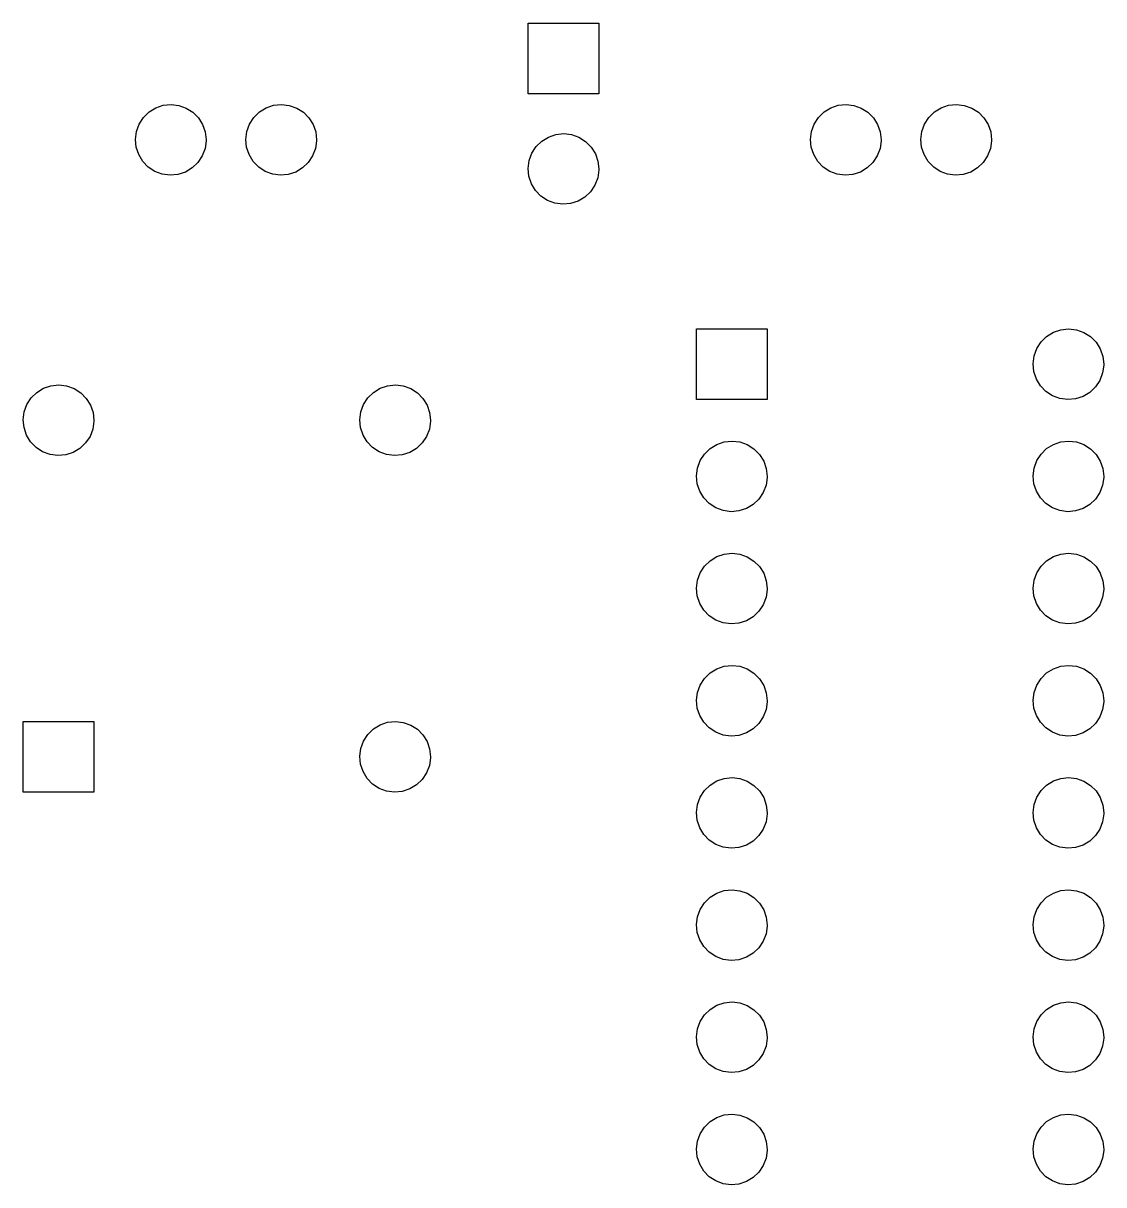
# Model space of a CAD drawing. Extents: x 1.09 to 5.53, y -6.71 to -2.5.
# Drawn here: x 1.169 to 2.131, y -3.531 to -2.496 of the extents above; entities that cross this region are included whole.
import ezdxf

# ---------------------------------------------------------------- set-up
doc = ezdxf.new("R2010")
doc.units = 0
doc.header["$MEASUREMENT"] = 0
doc.layers.add('BLACK', color=7, linetype='CONTINUOUS')

msp = doc.modelspace()

# ---------------------------------------------------------------- linework, layer by layer
at = {"layer": 'BLACK', "linetype": 'CONTINUOUS'}
for p, q in [((1.6185, -2.55905), (1.6185, -2.49606)), ((1.6185, -2.49606), (1.6815, -2.49606)), ((1.6815, -2.49606), (1.6815, -2.55905)), ((1.6815, -2.55905), (1.6185, -2.55905)), ((1.27559, -2.58009), (1.28061, -2.57518)), ((1.28061, -2.57518), (1.28659, -2.5715)), ((1.28659, -2.5715), (1.29324, -2.56924)), ((1.29324, -2.56924), (1.30022, -2.5685)), ((1.30022, -2.5685), (1.30719, -2.56934)), ((1.30719, -2.56934), (1.31381, -2.57169)), ((1.31381, -2.57169), (1.31974, -2.57545)), ((1.31974, -2.57545), (1.32468, -2.58044)), ((1.37402, -2.58009), (1.37903, -2.57518)), ((1.37903, -2.57518), (1.38501, -2.5715)), ((1.38501, -2.5715), (1.39166, -2.56924)), ((1.39166, -2.56924), (1.39865, -2.5685)), ((1.39865, -2.5685), (1.40562, -2.56934)), ((1.40562, -2.56934), (1.41223, -2.57169)), ((1.41223, -2.57169), (1.41816, -2.57545)), ((1.41816, -2.57545), (1.42311, -2.58044)), ((1.87717, -2.58009), (1.88218, -2.57518)), ((1.88218, -2.57518), (1.88816, -2.5715)), ((1.88816, -2.5715), (1.89481, -2.56924)), ((1.89481, -2.56924), (1.90179, -2.5685)), ((1.90179, -2.5685), (1.90877, -2.56934)), ((1.90877, -2.56934), (1.91538, -2.57169)), ((1.91538, -2.57169), (1.92131, -2.57545)), ((1.92131, -2.57545), (1.92626, -2.58044)), ((1.97559, -2.58009), (1.98061, -2.57518)), ((1.98061, -2.57518), (1.98659, -2.5715)), ((1.98659, -2.5715), (1.99324, -2.56924)), ((1.99324, -2.56924), (2.00022, -2.5685)), ((2.00022, -2.5685), (2.00719, -2.56934)), ((2.00719, -2.56934), (2.01381, -2.57169)), ((2.01381, -2.57169), (2.01974, -2.57545)), ((2.01974, -2.57545), (2.02468, -2.58044)), ((1.26939, -2.59259), (1.27179, -2.586)), ((1.27179, -2.586), (1.27559, -2.58009)), ((1.32468, -2.58044), (1.3284, -2.58639)), ((1.3284, -2.58639), (1.33071, -2.59302)), ((1.36781, -2.59259), (1.37021, -2.586)), ((1.37021, -2.586), (1.37402, -2.58009)), ((1.42311, -2.58044), (1.42683, -2.58639)), ((1.42683, -2.58639), (1.42914, -2.59302)), ((1.87096, -2.59259), (1.87336, -2.586)), ((1.87336, -2.586), (1.87717, -2.58009)), ((1.92626, -2.58044), (1.92998, -2.58639)), ((1.92998, -2.58639), (1.93229, -2.59302)), ((1.96939, -2.59259), (1.97179, -2.586)), ((1.97179, -2.586), (1.97559, -2.58009)), ((2.02468, -2.58044), (2.0284, -2.58639)), ((2.0284, -2.58639), (2.03071, -2.59302)), ((1.26851, -2.59956), (1.26939, -2.59259)), ((1.33071, -2.59302), (1.3315, -2.6)), ((1.36693, -2.59956), (1.36781, -2.59259)), ((1.42914, -2.59302), (1.42992, -2.6)), ((1.63061, -2.60116), (1.63659, -2.59748)), ((1.63659, -2.59748), (1.64324, -2.59522)), ((1.64324, -2.59522), (1.65022, -2.59448)), ((1.65022, -2.59448), (1.65719, -2.59532)), ((1.65719, -2.59532), (1.66381, -2.59767)), ((1.66381, -2.59767), (1.66974, -2.60143)), ((1.87008, -2.59956), (1.87096, -2.59259)), ((1.93229, -2.59302), (1.93307, -2.6)), ((1.96851, -2.59956), (1.96939, -2.59259)), ((2.03071, -2.59302), (2.0315, -2.6)), ((1.26919, -2.60655), (1.26851, -2.59956)), ((1.27141, -2.61321), (1.26919, -2.60655)), ((1.33051, -2.60783), (1.32801, -2.6144)), ((1.33148, -2.60088), (1.33051, -2.60783)), ((1.3315, -2.6), (1.33148, -2.60088)), ((1.36762, -2.60655), (1.36693, -2.59956)), ((1.36983, -2.61321), (1.36762, -2.60655)), ((1.42893, -2.60783), (1.42644, -2.6144)), ((1.42991, -2.60088), (1.42893, -2.60783)), ((1.42992, -2.6), (1.42991, -2.60088)), ((1.62179, -2.61198), (1.62559, -2.60607)), ((1.62559, -2.60607), (1.63061, -2.60116)), ((1.66974, -2.60143), (1.67468, -2.60642)), ((1.67468, -2.60642), (1.6784, -2.61237)), ((1.87077, -2.60655), (1.87008, -2.59956)), ((1.87298, -2.61321), (1.87077, -2.60655)), ((1.93208, -2.60783), (1.92959, -2.6144)), ((1.93306, -2.60088), (1.93208, -2.60783)), ((1.93307, -2.6), (1.93306, -2.60088)), ((1.96919, -2.60655), (1.96851, -2.59956)), ((1.97141, -2.61321), (1.96919, -2.60655)), ((2.03051, -2.60783), (2.02801, -2.6144)), ((2.03148, -2.60088), (2.03051, -2.60783)), ((2.0315, -2.6), (2.03148, -2.60088)), ((1.27505, -2.61922), (1.27141, -2.61321)), ((1.27992, -2.62427), (1.27505, -2.61922)), ((1.32801, -2.6144), (1.32413, -2.62025)), ((1.37347, -2.61922), (1.36983, -2.61321)), ((1.37835, -2.62427), (1.37347, -2.61922)), ((1.42644, -2.6144), (1.42255, -2.62025)), ((1.61851, -2.62554), (1.61939, -2.61857)), ((1.61939, -2.61857), (1.62179, -2.61198)), ((1.6784, -2.61237), (1.68071, -2.619)), ((1.68071, -2.619), (1.6815, -2.62598)), ((1.87662, -2.61922), (1.87298, -2.61321)), ((1.8815, -2.62427), (1.87662, -2.61922)), ((1.92959, -2.6144), (1.9257, -2.62025)), ((1.97505, -2.61922), (1.97141, -2.61321)), ((1.97992, -2.62427), (1.97505, -2.61922)), ((2.02801, -2.6144), (2.02413, -2.62025)), ((1.2858, -2.62811), (1.27992, -2.62427)), ((1.29238, -2.63056), (1.2858, -2.62811)), ((1.31301, -2.62868), (1.30633, -2.63085)), ((1.31904, -2.62509), (1.31301, -2.62868)), ((1.32413, -2.62025), (1.31904, -2.62509)), ((1.38422, -2.62811), (1.37835, -2.62427)), ((1.39081, -2.63056), (1.38422, -2.62811)), ((1.41144, -2.62868), (1.40476, -2.63085)), ((1.41747, -2.62509), (1.41144, -2.62868)), ((1.42255, -2.62025), (1.41747, -2.62509)), ((1.61919, -2.63253), (1.61851, -2.62554)), ((1.68148, -2.62686), (1.68051, -2.63381)), ((1.6815, -2.62598), (1.68148, -2.62686)), ((1.88737, -2.62811), (1.8815, -2.62427)), ((1.89396, -2.63056), (1.88737, -2.62811)), ((1.91459, -2.62868), (1.90791, -2.63085)), ((1.92062, -2.62509), (1.91459, -2.62868)), ((1.9257, -2.62025), (1.92062, -2.62509)), ((1.9858, -2.62811), (1.97992, -2.62427)), ((1.99238, -2.63056), (1.9858, -2.62811)), ((2.01301, -2.62868), (2.00633, -2.63085)), ((2.01904, -2.62509), (2.01301, -2.62868)), ((2.02413, -2.62025), (2.01904, -2.62509)), ((1.29934, -2.63149), (1.29238, -2.63056)), ((1.30633, -2.63085), (1.29934, -2.63149)), ((1.39777, -2.63149), (1.39081, -2.63056)), ((1.40476, -2.63085), (1.39777, -2.63149)), ((1.62141, -2.63919), (1.61919, -2.63253)), ((1.62505, -2.6452), (1.62141, -2.63919)), ((1.68051, -2.63381), (1.67801, -2.64038)), ((1.90092, -2.63149), (1.89396, -2.63056)), ((1.90791, -2.63085), (1.90092, -2.63149)), ((1.99934, -2.63149), (1.99238, -2.63056)), ((2.00633, -2.63085), (1.99934, -2.63149)), ((1.62992, -2.65025), (1.62505, -2.6452)), ((1.6358, -2.65409), (1.62992, -2.65025)), ((1.67413, -2.64623), (1.66904, -2.65107)), ((1.67801, -2.64038), (1.67413, -2.64623)), ((1.64238, -2.65654), (1.6358, -2.65409)), ((1.64934, -2.65747), (1.64238, -2.65654)), ((1.65633, -2.65683), (1.64934, -2.65747)), ((1.66301, -2.65466), (1.65633, -2.65683)), ((1.66904, -2.65107), (1.66301, -2.65466)), ((1.7685, -2.8315), (1.7685, -2.7685)), ((1.7685, -2.7685), (1.8315, -2.7685)), ((1.8315, -2.7685), (1.8315, -2.8315)), ((2.08061, -2.77518), (2.08659, -2.7715)), ((2.08659, -2.7715), (2.09324, -2.76924)), ((2.09324, -2.76924), (2.10022, -2.7685)), ((2.10022, -2.7685), (2.10719, -2.76934)), ((2.10719, -2.76934), (2.11381, -2.77169)), ((2.11381, -2.77169), (2.11974, -2.77545)), ((2.07179, -2.786), (2.07559, -2.78009)), ((2.07559, -2.78009), (2.08061, -2.77518)), ((2.11974, -2.77545), (2.12468, -2.78044)), ((2.12468, -2.78044), (2.1284, -2.78639)), ((2.06851, -2.79956), (2.06939, -2.79259)), ((2.06939, -2.79259), (2.07179, -2.786)), ((2.1284, -2.78639), (2.13071, -2.79302)), ((2.13071, -2.79302), (2.1315, -2.8)), ((2.06919, -2.80655), (2.06851, -2.79956)), ((2.13148, -2.80088), (2.13051, -2.80783)), ((2.1315, -2.8), (2.13148, -2.80088)), ((2.07141, -2.81321), (2.06919, -2.80655)), ((2.07505, -2.81922), (2.07141, -2.81321)), ((2.12801, -2.8144), (2.12413, -2.82025)), ((2.13051, -2.80783), (2.12801, -2.8144)), ((1.17559, -2.83009), (1.18061, -2.82518)), ((1.18061, -2.82518), (1.18659, -2.8215)), ((1.18659, -2.8215), (1.19324, -2.81924)), ((1.19324, -2.81924), (1.20022, -2.8185)), ((1.20022, -2.8185), (1.20719, -2.81934)), ((1.20719, -2.81934), (1.21381, -2.82169)), ((1.21381, -2.82169), (1.21974, -2.82545)), ((1.21974, -2.82545), (1.22468, -2.83044)), ((1.47559, -2.83009), (1.48061, -2.82518)), ((1.48061, -2.82518), (1.48659, -2.8215)), ((1.48659, -2.8215), (1.49324, -2.81924)), ((1.49324, -2.81924), (1.50022, -2.8185)), ((1.50022, -2.8185), (1.50719, -2.81934)), ((1.50719, -2.81934), (1.51381, -2.82169)), ((1.51381, -2.82169), (1.51974, -2.82545)), ((1.51974, -2.82545), (1.52468, -2.83044)), ((2.07992, -2.82427), (2.07505, -2.81922)), ((2.0858, -2.82811), (2.07992, -2.82427)), ((2.11904, -2.82509), (2.11301, -2.82868)), ((2.12413, -2.82025), (2.11904, -2.82509)), ((1.16939, -2.84259), (1.17179, -2.836)), ((1.17179, -2.836), (1.17559, -2.83009)), ((1.22468, -2.83044), (1.2284, -2.83639)), ((1.2284, -2.83639), (1.23071, -2.84302)), ((1.46939, -2.84259), (1.47179, -2.836)), ((1.47179, -2.836), (1.47559, -2.83009)), ((1.52468, -2.83044), (1.5284, -2.83639)), ((1.5284, -2.83639), (1.53071, -2.84302)), ((1.8315, -2.8315), (1.7685, -2.8315)), ((2.09238, -2.83056), (2.0858, -2.82811)), ((2.09934, -2.83149), (2.09238, -2.83056)), ((2.10633, -2.83085), (2.09934, -2.83149)), ((2.11301, -2.82868), (2.10633, -2.83085)), ((1.16851, -2.84956), (1.16939, -2.84259)), ((1.23071, -2.84302), (1.2315, -2.85)), ((1.46851, -2.84956), (1.46939, -2.84259)), ((1.53071, -2.84302), (1.5315, -2.85)), ((1.16919, -2.85655), (1.16851, -2.84956)), ((1.17141, -2.86321), (1.16919, -2.85655)), ((1.23148, -2.85088), (1.23051, -2.85783)), ((1.2315, -2.85), (1.23148, -2.85088)), ((1.46919, -2.85655), (1.46851, -2.84956)), ((1.47141, -2.86321), (1.46919, -2.85655)), ((1.53148, -2.85088), (1.53051, -2.85783)), ((1.5315, -2.85), (1.53148, -2.85088)), ((1.17505, -2.86922), (1.17141, -2.86321)), ((1.22801, -2.8644), (1.22413, -2.87025)), ((1.23051, -2.85783), (1.22801, -2.8644)), ((1.47505, -2.86922), (1.47141, -2.86321)), ((1.52801, -2.8644), (1.52413, -2.87025)), ((1.53051, -2.85783), (1.52801, -2.8644)), ((1.17992, -2.87427), (1.17505, -2.86922)), ((1.1858, -2.87811), (1.17992, -2.87427)), ((1.19238, -2.88056), (1.1858, -2.87811)), ((1.21904, -2.87509), (1.21301, -2.87868)), ((1.22413, -2.87025), (1.21904, -2.87509)), ((1.47992, -2.87427), (1.47505, -2.86922)), ((1.4858, -2.87811), (1.47992, -2.87427)), ((1.49238, -2.88056), (1.4858, -2.87811)), ((1.51904, -2.87509), (1.51301, -2.87868)), ((1.52413, -2.87025), (1.51904, -2.87509)), ((1.77559, -2.88009), (1.78061, -2.87518)), ((1.78061, -2.87518), (1.78659, -2.8715)), ((1.78659, -2.8715), (1.79324, -2.86924)), ((1.79324, -2.86924), (1.80022, -2.8685)), ((1.80022, -2.8685), (1.80719, -2.86934)), ((1.80719, -2.86934), (1.81381, -2.87169)), ((1.81381, -2.87169), (1.81974, -2.87545)), ((1.81974, -2.87545), (1.82468, -2.88044)), ((2.07559, -2.88009), (2.08061, -2.87518)), ((2.08061, -2.87518), (2.08659, -2.8715)), ((2.08659, -2.8715), (2.09324, -2.86924)), ((2.09324, -2.86924), (2.10022, -2.8685)), ((2.10022, -2.8685), (2.10719, -2.86934)), ((2.10719, -2.86934), (2.11381, -2.87169)), ((2.11381, -2.87169), (2.11974, -2.87545)), ((2.11974, -2.87545), (2.12468, -2.88044)), ((1.19934, -2.88149), (1.19238, -2.88056)), ((1.20633, -2.88085), (1.19934, -2.88149)), ((1.21301, -2.87868), (1.20633, -2.88085)), ((1.49934, -2.88149), (1.49238, -2.88056)), ((1.50633, -2.88085), (1.49934, -2.88149)), ((1.51301, -2.87868), (1.50633, -2.88085)), ((1.76939, -2.89259), (1.77179, -2.886)), ((1.77179, -2.886), (1.77559, -2.88009)), ((1.82468, -2.88044), (1.8284, -2.88639)), ((1.8284, -2.88639), (1.83071, -2.89302)), ((2.06939, -2.89259), (2.07179, -2.886)), ((2.07179, -2.886), (2.07559, -2.88009)), ((2.12468, -2.88044), (2.1284, -2.88639)), ((2.1284, -2.88639), (2.13071, -2.89302)), ((1.76851, -2.89956), (1.76939, -2.89259)), ((1.83071, -2.89302), (1.8315, -2.9)), ((2.06851, -2.89956), (2.06939, -2.89259)), ((2.13071, -2.89302), (2.1315, -2.9)), ((1.76919, -2.90655), (1.76851, -2.89956)), ((1.77141, -2.91321), (1.76919, -2.90655)), ((1.83051, -2.90783), (1.82801, -2.9144)), ((1.83148, -2.90088), (1.83051, -2.90783)), ((1.8315, -2.9), (1.83148, -2.90088)), ((2.06919, -2.90655), (2.06851, -2.89956)), ((2.07141, -2.91321), (2.06919, -2.90655)), ((2.13051, -2.90783), (2.12801, -2.9144)), ((2.13148, -2.90088), (2.13051, -2.90783)), ((2.1315, -2.9), (2.13148, -2.90088)), ((1.77505, -2.91922), (1.77141, -2.91321)), ((1.77992, -2.92427), (1.77505, -2.91922)), ((1.82801, -2.9144), (1.82413, -2.92025)), ((2.07505, -2.91922), (2.07141, -2.91321)), ((2.07992, -2.92427), (2.07505, -2.91922)), ((2.12801, -2.9144), (2.12413, -2.92025)), ((1.7858, -2.92811), (1.77992, -2.92427)), ((1.79238, -2.93056), (1.7858, -2.92811)), ((1.81301, -2.92868), (1.80633, -2.93085)), ((1.81904, -2.92509), (1.81301, -2.92868)), ((1.82413, -2.92025), (1.81904, -2.92509)), ((2.0858, -2.92811), (2.07992, -2.92427)), ((2.09238, -2.93056), (2.0858, -2.92811)), ((2.11301, -2.92868), (2.10633, -2.93085)), ((2.11904, -2.92509), (2.11301, -2.92868)), ((2.12413, -2.92025), (2.11904, -2.92509)), ((1.79934, -2.93149), (1.79238, -2.93056)), ((1.80633, -2.93085), (1.79934, -2.93149)), ((2.09934, -2.93149), (2.09238, -2.93056)), ((2.10633, -2.93085), (2.09934, -2.93149)), ((1.78061, -2.97518), (1.78659, -2.9715)), ((1.78659, -2.9715), (1.79324, -2.96924)), ((1.79324, -2.96924), (1.80022, -2.9685)), ((1.80022, -2.9685), (1.80719, -2.96934)), ((1.80719, -2.96934), (1.81381, -2.97169)), ((2.08061, -2.97518), (2.08659, -2.9715)), ((2.08659, -2.9715), (2.09324, -2.96924)), ((2.09324, -2.96924), (2.10022, -2.9685)), ((2.10022, -2.9685), (2.10719, -2.96934)), ((2.10719, -2.96934), (2.11381, -2.97169)), ((1.77179, -2.986), (1.77559, -2.98009)), ((1.77559, -2.98009), (1.78061, -2.97518)), ((1.81381, -2.97169), (1.81974, -2.97545)), ((1.81974, -2.97545), (1.82468, -2.98044)), ((1.82468, -2.98044), (1.8284, -2.98639)), ((2.07179, -2.986), (2.07559, -2.98009)), ((2.07559, -2.98009), (2.08061, -2.97518)), ((2.11381, -2.97169), (2.11974, -2.97545)), ((2.11974, -2.97545), (2.12468, -2.98044)), ((2.12468, -2.98044), (2.1284, -2.98639)), ((1.76939, -2.99259), (1.77179, -2.986)), ((1.8284, -2.98639), (1.83071, -2.99302)), ((2.06939, -2.99259), (2.07179, -2.986)), ((2.1284, -2.98639), (2.13071, -2.99302)), ((1.76851, -2.99956), (1.76939, -2.99259)), ((1.76919, -3.00655), (1.76851, -2.99956)), ((1.83148, -3.00088), (1.83051, -3.00783)), ((1.83071, -2.99302), (1.8315, -3)), ((1.8315, -3), (1.83148, -3.00088)), ((2.06851, -2.99956), (2.06939, -2.99259)), ((2.06919, -3.00655), (2.06851, -2.99956)), ((2.13148, -3.00088), (2.13051, -3.00783)), ((2.13071, -2.99302), (2.1315, -3)), ((2.1315, -3), (2.13148, -3.00088)), ((1.77141, -3.01321), (1.76919, -3.00655)), ((1.83051, -3.00783), (1.82801, -3.0144)), ((2.07141, -3.01321), (2.06919, -3.00655)), ((2.13051, -3.00783), (2.12801, -3.0144)), ((1.77505, -3.01922), (1.77141, -3.01321)), ((1.77992, -3.02427), (1.77505, -3.01922)), ((1.82413, -3.02025), (1.81904, -3.02509)), ((1.82801, -3.0144), (1.82413, -3.02025)), ((2.07505, -3.01922), (2.07141, -3.01321)), ((2.07992, -3.02427), (2.07505, -3.01922)), ((2.12413, -3.02025), (2.11904, -3.02509)), ((2.12801, -3.0144), (2.12413, -3.02025)), ((1.7858, -3.02811), (1.77992, -3.02427)), ((1.79238, -3.03056), (1.7858, -3.02811)), ((1.79934, -3.03149), (1.79238, -3.03056)), ((1.80633, -3.03085), (1.79934, -3.03149)), ((1.81301, -3.02868), (1.80633, -3.03085)), ((1.81904, -3.02509), (1.81301, -3.02868)), ((2.0858, -3.02811), (2.07992, -3.02427)), ((2.09238, -3.03056), (2.0858, -3.02811)), ((2.09934, -3.03149), (2.09238, -3.03056)), ((2.10633, -3.03085), (2.09934, -3.03149)), ((2.11301, -3.02868), (2.10633, -3.03085)), ((2.11904, -3.02509), (2.11301, -3.02868)), ((1.77559, -3.08009), (1.78061, -3.07518)), ((1.78061, -3.07518), (1.78659, -3.0715)), ((1.78659, -3.0715), (1.79324, -3.06924)), ((1.79324, -3.06924), (1.80022, -3.0685)), ((1.80022, -3.0685), (1.80719, -3.06934)), ((1.80719, -3.06934), (1.81381, -3.07169)), ((1.81381, -3.07169), (1.81974, -3.07545)), ((2.07559, -3.08009), (2.08061, -3.07518)), ((2.08061, -3.07518), (2.08659, -3.0715)), ((2.08659, -3.0715), (2.09324, -3.06924)), ((2.09324, -3.06924), (2.10022, -3.0685)), ((2.10022, -3.0685), (2.10719, -3.06934)), ((2.10719, -3.06934), (2.11381, -3.07169)), ((2.11381, -3.07169), (2.11974, -3.07545)), ((1.77179, -3.086), (1.77559, -3.08009)), ((1.81974, -3.07545), (1.82468, -3.08044)), ((1.82468, -3.08044), (1.8284, -3.08639)), ((2.07179, -3.086), (2.07559, -3.08009)), ((2.11974, -3.07545), (2.12468, -3.08044)), ((2.12468, -3.08044), (2.1284, -3.08639)), ((1.76851, -3.09956), (1.76939, -3.09259)), ((1.76939, -3.09259), (1.77179, -3.086)), ((1.8284, -3.08639), (1.83071, -3.09302)), ((1.83071, -3.09302), (1.8315, -3.1)), ((2.06851, -3.09956), (2.06939, -3.09259)), ((2.06939, -3.09259), (2.07179, -3.086)), ((2.1284, -3.08639), (2.13071, -3.09302)), ((2.13071, -3.09302), (2.1315, -3.1)), ((1.76919, -3.10655), (1.76851, -3.09956)), ((1.83148, -3.10088), (1.83051, -3.10783)), ((1.8315, -3.1), (1.83148, -3.10088)), ((2.06919, -3.10655), (2.06851, -3.09956)), ((2.13148, -3.10088), (2.13051, -3.10783)), ((2.1315, -3.1), (2.13148, -3.10088)), ((1.77141, -3.11321), (1.76919, -3.10655)), ((1.77505, -3.11922), (1.77141, -3.11321)), ((1.82801, -3.1144), (1.82413, -3.12025)), ((1.83051, -3.10783), (1.82801, -3.1144)), ((2.07141, -3.11321), (2.06919, -3.10655)), ((2.07505, -3.11922), (2.07141, -3.11321)), ((2.12801, -3.1144), (2.12413, -3.12025)), ((2.13051, -3.10783), (2.12801, -3.1144)), ((1.1685, -3.1815), (1.1685, -3.1185)), ((1.1685, -3.1185), (1.2315, -3.1185)), ((1.2315, -3.1185), (1.2315, -3.1815)), ((1.47559, -3.13009), (1.48061, -3.12518)), ((1.48061, -3.12518), (1.48659, -3.1215)), ((1.48659, -3.1215), (1.49324, -3.11924)), ((1.49324, -3.11924), (1.50022, -3.1185)), ((1.50022, -3.1185), (1.50719, -3.11934)), ((1.50719, -3.11934), (1.51381, -3.12169)), ((1.51381, -3.12169), (1.51974, -3.12545)), ((1.51974, -3.12545), (1.52468, -3.13044)), ((1.77992, -3.12427), (1.77505, -3.11922)), ((1.7858, -3.12811), (1.77992, -3.12427)), ((1.81904, -3.12509), (1.81301, -3.12868)), ((1.82413, -3.12025), (1.81904, -3.12509)), ((2.07992, -3.12427), (2.07505, -3.11922)), ((2.0858, -3.12811), (2.07992, -3.12427)), ((2.11904, -3.12509), (2.11301, -3.12868)), ((2.12413, -3.12025), (2.11904, -3.12509)), ((1.46939, -3.14259), (1.47179, -3.136)), ((1.47179, -3.136), (1.47559, -3.13009)), ((1.52468, -3.13044), (1.5284, -3.13639)), ((1.5284, -3.13639), (1.53071, -3.14302)), ((1.79238, -3.13056), (1.7858, -3.12811)), ((1.79934, -3.13149), (1.79238, -3.13056)), ((1.80633, -3.13085), (1.79934, -3.13149)), ((1.81301, -3.12868), (1.80633, -3.13085)), ((2.09238, -3.13056), (2.0858, -3.12811)), ((2.09934, -3.13149), (2.09238, -3.13056)), ((2.10633, -3.13085), (2.09934, -3.13149)), ((2.11301, -3.12868), (2.10633, -3.13085)), ((1.46851, -3.14956), (1.46939, -3.14259)), ((1.53071, -3.14302), (1.5315, -3.15)), ((1.46919, -3.15655), (1.46851, -3.14956)), ((1.47141, -3.16321), (1.46919, -3.15655)), ((1.53051, -3.15783), (1.52801, -3.1644)), ((1.53148, -3.15088), (1.53051, -3.15783)), ((1.5315, -3.15), (1.53148, -3.15088)), ((1.47505, -3.16922), (1.47141, -3.16321)), ((1.52801, -3.1644), (1.52413, -3.17025)), ((1.47992, -3.17427), (1.47505, -3.16922)), ((1.4858, -3.17811), (1.47992, -3.17427)), ((1.49238, -3.18056), (1.4858, -3.17811)), ((1.51301, -3.17868), (1.50633, -3.18085)), ((1.51904, -3.17509), (1.51301, -3.17868)), ((1.52413, -3.17025), (1.51904, -3.17509)), ((1.77559, -3.18009), (1.78061, -3.17518)), ((1.78061, -3.17518), (1.78659, -3.1715)), ((1.78659, -3.1715), (1.79324, -3.16924)), ((1.79324, -3.16924), (1.80022, -3.1685)), ((1.80022, -3.1685), (1.80719, -3.16934)), ((1.80719, -3.16934), (1.81381, -3.17169)), ((1.81381, -3.17169), (1.81974, -3.17545)), ((1.81974, -3.17545), (1.82468, -3.18044)), ((2.07559, -3.18009), (2.08061, -3.17518)), ((2.08061, -3.17518), (2.08659, -3.1715)), ((2.08659, -3.1715), (2.09324, -3.16924)), ((2.09324, -3.16924), (2.10022, -3.1685)), ((2.10022, -3.1685), (2.10719, -3.16934)), ((2.10719, -3.16934), (2.11381, -3.17169)), ((2.11381, -3.17169), (2.11974, -3.17545)), ((2.11974, -3.17545), (2.12468, -3.18044)), ((1.2315, -3.1815), (1.1685, -3.1815)), ((1.49934, -3.18149), (1.49238, -3.18056)), ((1.50633, -3.18085), (1.49934, -3.18149)), ((1.76939, -3.19259), (1.77179, -3.186)), ((1.77179, -3.186), (1.77559, -3.18009)), ((1.82468, -3.18044), (1.8284, -3.18639)), ((1.8284, -3.18639), (1.83071, -3.19302)), ((2.06939, -3.19259), (2.07179, -3.186)), ((2.07179, -3.186), (2.07559, -3.18009)), ((2.12468, -3.18044), (2.1284, -3.18639)), ((2.1284, -3.18639), (2.13071, -3.19302)), ((1.76851, -3.19956), (1.76939, -3.19259)), ((1.83071, -3.19302), (1.8315, -3.2)), ((2.06851, -3.19956), (2.06939, -3.19259)), ((2.13071, -3.19302), (2.1315, -3.2)), ((1.76919, -3.20655), (1.76851, -3.19956)), ((1.77141, -3.21321), (1.76919, -3.20655)), ((1.83051, -3.20783), (1.82801, -3.2144)), ((1.83148, -3.20088), (1.83051, -3.20783)), ((1.8315, -3.2), (1.83148, -3.20088)), ((2.06919, -3.20655), (2.06851, -3.19956)), ((2.07141, -3.21321), (2.06919, -3.20655)), ((2.13051, -3.20783), (2.12801, -3.2144)), ((2.13148, -3.20088), (2.13051, -3.20783)), ((2.1315, -3.2), (2.13148, -3.20088)), ((1.77505, -3.21922), (1.77141, -3.21321)), ((1.77992, -3.22427), (1.77505, -3.21922)), ((1.82801, -3.2144), (1.82413, -3.22025)), ((2.07505, -3.21922), (2.07141, -3.21321)), ((2.07992, -3.22427), (2.07505, -3.21922)), ((2.12801, -3.2144), (2.12413, -3.22025)), ((1.7858, -3.22811), (1.77992, -3.22427)), ((1.79238, -3.23056), (1.7858, -3.22811)), ((1.81301, -3.22868), (1.80633, -3.23085)), ((1.81904, -3.22509), (1.81301, -3.22868)), ((1.82413, -3.22025), (1.81904, -3.22509)), ((2.0858, -3.22811), (2.07992, -3.22427)), ((2.09238, -3.23056), (2.0858, -3.22811)), ((2.11301, -3.22868), (2.10633, -3.23085)), ((2.11904, -3.22509), (2.11301, -3.22868)), ((2.12413, -3.22025), (2.11904, -3.22509)), ((1.79934, -3.23149), (1.79238, -3.23056)), ((1.80633, -3.23085), (1.79934, -3.23149)), ((2.09934, -3.23149), (2.09238, -3.23056)), ((2.10633, -3.23085), (2.09934, -3.23149)), ((1.78061, -3.27518), (1.78659, -3.2715)), ((1.78659, -3.2715), (1.79324, -3.26924)), ((1.79324, -3.26924), (1.80022, -3.2685)), ((1.80022, -3.2685), (1.80719, -3.26934)), ((1.80719, -3.26934), (1.81381, -3.27169)), ((1.81381, -3.27169), (1.81974, -3.27545)), ((2.08061, -3.27518), (2.08659, -3.2715)), ((2.08659, -3.2715), (2.09324, -3.26924)), ((2.09324, -3.26924), (2.10022, -3.2685)), ((2.10022, -3.2685), (2.10719, -3.26934)), ((2.10719, -3.26934), (2.11381, -3.27169)), ((2.11381, -3.27169), (2.11974, -3.27545)), ((1.77179, -3.286), (1.77559, -3.28009)), ((1.77559, -3.28009), (1.78061, -3.27518)), ((1.81974, -3.27545), (1.82468, -3.28044)), ((1.82468, -3.28044), (1.8284, -3.28639)), ((2.07179, -3.286), (2.07559, -3.28009)), ((2.07559, -3.28009), (2.08061, -3.27518)), ((2.11974, -3.27545), (2.12468, -3.28044)), ((2.12468, -3.28044), (2.1284, -3.28639)), ((1.76851, -3.29956), (1.76939, -3.29259)), ((1.76939, -3.29259), (1.77179, -3.286)), ((1.8284, -3.28639), (1.83071, -3.29302)), ((2.06851, -3.29956), (2.06939, -3.29259)), ((2.06939, -3.29259), (2.07179, -3.286)), ((2.1284, -3.28639), (2.13071, -3.29302)), ((1.76919, -3.30655), (1.76851, -3.29956)), ((1.83148, -3.30088), (1.83051, -3.30783)), ((1.83071, -3.29302), (1.8315, -3.3)), ((1.8315, -3.3), (1.83148, -3.30088)), ((2.06919, -3.30655), (2.06851, -3.29956)), ((2.13148, -3.30088), (2.13051, -3.30783)), ((2.13071, -3.29302), (2.1315, -3.3)), ((2.1315, -3.3), (2.13148, -3.30088)), ((1.77141, -3.31321), (1.76919, -3.30655)), ((1.77505, -3.31922), (1.77141, -3.31321)), ((1.83051, -3.30783), (1.82801, -3.3144)), ((2.07141, -3.31321), (2.06919, -3.30655)), ((2.07505, -3.31922), (2.07141, -3.31321)), ((2.13051, -3.30783), (2.12801, -3.3144)), ((1.77992, -3.32427), (1.77505, -3.31922)), ((1.82413, -3.32025), (1.81904, -3.32509)), ((1.82801, -3.3144), (1.82413, -3.32025)), ((2.07992, -3.32427), (2.07505, -3.31922)), ((2.12413, -3.32025), (2.11904, -3.32509)), ((2.12801, -3.3144), (2.12413, -3.32025)), ((1.7858, -3.32811), (1.77992, -3.32427)), ((1.79238, -3.33056), (1.7858, -3.32811)), ((1.79934, -3.33149), (1.79238, -3.33056)), ((1.80633, -3.33085), (1.79934, -3.33149)), ((1.81301, -3.32868), (1.80633, -3.33085)), ((1.81904, -3.32509), (1.81301, -3.32868)), ((2.0858, -3.32811), (2.07992, -3.32427)), ((2.09238, -3.33056), (2.0858, -3.32811)), ((2.09934, -3.33149), (2.09238, -3.33056)), ((2.10633, -3.33085), (2.09934, -3.33149)), ((2.11301, -3.32868), (2.10633, -3.33085)), ((2.11904, -3.32509), (2.11301, -3.32868)), ((1.77559, -3.38009), (1.78061, -3.37518)), ((1.78061, -3.37518), (1.78659, -3.3715)), ((1.78659, -3.3715), (1.79324, -3.36924)), ((1.79324, -3.36924), (1.80022, -3.3685)), ((1.80022, -3.3685), (1.80719, -3.36934)), ((1.80719, -3.36934), (1.81381, -3.37169)), ((1.81381, -3.37169), (1.81974, -3.37545)), ((1.81974, -3.37545), (1.82468, -3.38044)), ((2.07559, -3.38009), (2.08061, -3.37518)), ((2.08061, -3.37518), (2.08659, -3.3715)), ((2.08659, -3.3715), (2.09324, -3.36924)), ((2.09324, -3.36924), (2.10022, -3.3685)), ((2.10022, -3.3685), (2.10719, -3.36934)), ((2.10719, -3.36934), (2.11381, -3.37169)), ((2.11381, -3.37169), (2.11974, -3.37545)), ((2.11974, -3.37545), (2.12468, -3.38044)), ((1.77179, -3.386), (1.77559, -3.38009)), ((1.82468, -3.38044), (1.8284, -3.38639)), ((2.07179, -3.386), (2.07559, -3.38009)), ((2.12468, -3.38044), (2.1284, -3.38639)), ((1.76851, -3.39956), (1.76939, -3.39259)), ((1.76939, -3.39259), (1.77179, -3.386)), ((1.8284, -3.38639), (1.83071, -3.39302)), ((1.83071, -3.39302), (1.8315, -3.4)), ((2.06851, -3.39956), (2.06939, -3.39259)), ((2.06939, -3.39259), (2.07179, -3.386)), ((2.1284, -3.38639), (2.13071, -3.39302)), ((2.13071, -3.39302), (2.1315, -3.4)), ((1.76919, -3.40655), (1.76851, -3.39956)), ((1.77141, -3.41321), (1.76919, -3.40655)), ((1.83148, -3.40088), (1.83051, -3.40783)), ((1.8315, -3.4), (1.83148, -3.40088)), ((2.06919, -3.40655), (2.06851, -3.39956)), ((2.07141, -3.41321), (2.06919, -3.40655)), ((2.13148, -3.40088), (2.13051, -3.40783)), ((2.1315, -3.4), (2.13148, -3.40088)), ((1.77505, -3.41922), (1.77141, -3.41321)), ((1.82801, -3.4144), (1.82413, -3.42025)), ((1.83051, -3.40783), (1.82801, -3.4144)), ((2.07505, -3.41922), (2.07141, -3.41321)), ((2.12801, -3.4144), (2.12413, -3.42025)), ((2.13051, -3.40783), (2.12801, -3.4144)), ((1.77992, -3.42427), (1.77505, -3.41922)), ((1.7858, -3.42811), (1.77992, -3.42427)), ((1.81904, -3.42509), (1.81301, -3.42868)), ((1.82413, -3.42025), (1.81904, -3.42509)), ((2.07992, -3.42427), (2.07505, -3.41922)), ((2.0858, -3.42811), (2.07992, -3.42427)), ((2.11904, -3.42509), (2.11301, -3.42868)), ((2.12413, -3.42025), (2.11904, -3.42509)), ((1.79238, -3.43056), (1.7858, -3.42811)), ((1.79934, -3.43149), (1.79238, -3.43056)), ((1.80633, -3.43085), (1.79934, -3.43149)), ((1.81301, -3.42868), (1.80633, -3.43085)), ((2.09238, -3.43056), (2.0858, -3.42811)), ((2.09934, -3.43149), (2.09238, -3.43056)), ((2.10633, -3.43085), (2.09934, -3.43149)), ((2.11301, -3.42868), (2.10633, -3.43085)), ((1.79324, -3.46924), (1.80022, -3.4685)), ((1.80022, -3.4685), (1.80719, -3.46934)), ((2.09324, -3.46924), (2.10022, -3.4685)), ((2.10022, -3.4685), (2.10719, -3.46934)), ((1.77559, -3.48009), (1.78061, -3.47518)), ((1.78061, -3.47518), (1.78659, -3.4715)), ((1.78659, -3.4715), (1.79324, -3.46924)), ((1.80719, -3.46934), (1.81381, -3.47169)), ((1.81381, -3.47169), (1.81974, -3.47545)), ((1.81974, -3.47545), (1.82468, -3.48044)), ((2.07559, -3.48009), (2.08061, -3.47518)), ((2.08061, -3.47518), (2.08659, -3.4715)), ((2.08659, -3.4715), (2.09324, -3.46924)), ((2.10719, -3.46934), (2.11381, -3.47169)), ((2.11381, -3.47169), (2.11974, -3.47545)), ((2.11974, -3.47545), (2.12468, -3.48044)), ((1.76939, -3.49259), (1.77179, -3.486)), ((1.77179, -3.486), (1.77559, -3.48009)), ((1.82468, -3.48044), (1.8284, -3.48639)), ((1.8284, -3.48639), (1.83071, -3.49302)), ((2.06939, -3.49259), (2.07179, -3.486)), ((2.07179, -3.486), (2.07559, -3.48009)), ((2.12468, -3.48044), (2.1284, -3.48639)), ((2.1284, -3.48639), (2.13071, -3.49302)), ((1.76851, -3.49956), (1.76939, -3.49259)), ((1.76919, -3.50655), (1.76851, -3.49956)), ((1.83071, -3.49302), (1.8315, -3.5)), ((2.06851, -3.49956), (2.06939, -3.49259)), ((2.06919, -3.50655), (2.06851, -3.49956)), ((2.13071, -3.49302), (2.1315, -3.5)), ((1.77141, -3.51321), (1.76919, -3.50655)), ((1.83051, -3.50783), (1.82801, -3.5144)), ((1.83148, -3.50088), (1.83051, -3.50783)), ((1.8315, -3.5), (1.83148, -3.50088)), ((2.07141, -3.51321), (2.06919, -3.50655)), ((2.13051, -3.50783), (2.12801, -3.5144)), ((2.13148, -3.50088), (2.13051, -3.50783)), ((2.1315, -3.5), (2.13148, -3.50088)), ((1.77505, -3.51922), (1.77141, -3.51321)), ((1.77992, -3.52427), (1.77505, -3.51922)), ((1.82413, -3.52025), (1.81904, -3.52509)), ((1.82801, -3.5144), (1.82413, -3.52025)), ((2.07505, -3.51922), (2.07141, -3.51321)), ((2.07992, -3.52427), (2.07505, -3.51922)), ((2.12413, -3.52025), (2.11904, -3.52509)), ((2.12801, -3.5144), (2.12413, -3.52025)), ((1.7858, -3.52811), (1.77992, -3.52427)), ((1.79238, -3.53056), (1.7858, -3.52811)), ((1.79934, -3.53149), (1.79238, -3.53056)), ((1.81301, -3.52868), (1.80633, -3.53085)), ((1.81904, -3.52509), (1.81301, -3.52868)), ((2.0858, -3.52811), (2.07992, -3.52427)), ((2.09238, -3.53056), (2.0858, -3.52811)), ((2.09934, -3.53149), (2.09238, -3.53056)), ((2.11301, -3.52868), (2.10633, -3.53085)), ((2.11904, -3.52509), (2.11301, -3.52868)), ((1.80633, -3.53085), (1.79934, -3.53149)), ((2.10633, -3.53085), (2.09934, -3.53149))]:
    msp.add_line(p, q, dxfattribs=at)

doc.saveas('drawing.dxf')
